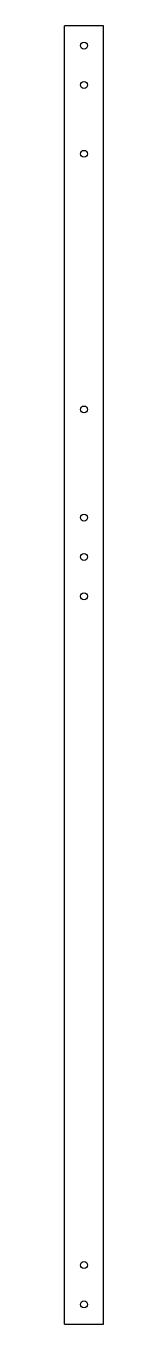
# Model space of a CAD drawing. Header units: millimetres. Extents: x -270 to -250, y -390 to 270.
import ezdxf

# ---------------------------------------------------------------- set-up
doc = ezdxf.new("R2010")
doc.units = ezdxf.units.MM

msp = doc.modelspace()

# ---------------------------------------------------------------- linework, layer by layer
at = {"color": 7, "linetype": 'Continuous', "lineweight": 25}
for p, q in [((-250, 270), (-270, 270)), ((-270, -390), (-270, 270)), ((-250, -390), (-250, 270)), ((-270, -390), (-250, -390))]:
    msp.add_line(p, q, dxfattribs=at)
for centre in [(-260, 260), (-260, 240), (-260, 205), (-260, 75), (-260, 20), (-260, 0), (-260, -20), (-260, -360), (-260, -380)]:
    msp.add_circle(centre, 1.75, dxfattribs=at)

doc.saveas('drawing.dxf')
